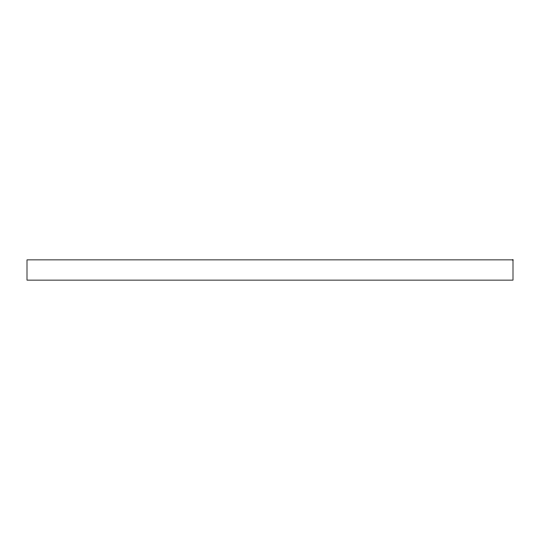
<?xml version="1.0" encoding="UTF-8"?>
<svg xmlns="http://www.w3.org/2000/svg" width="540" height="540" viewBox="0 0 540 540"><rect width="100%" height="100%" fill="white"/><g stroke="black" fill="none" stroke-linecap="round" stroke-linejoin="round"><path stroke-width="0.81" d="M513 259.875L27 259.875L27 280.125L513 280.125L513 259.875"/></g></svg>
